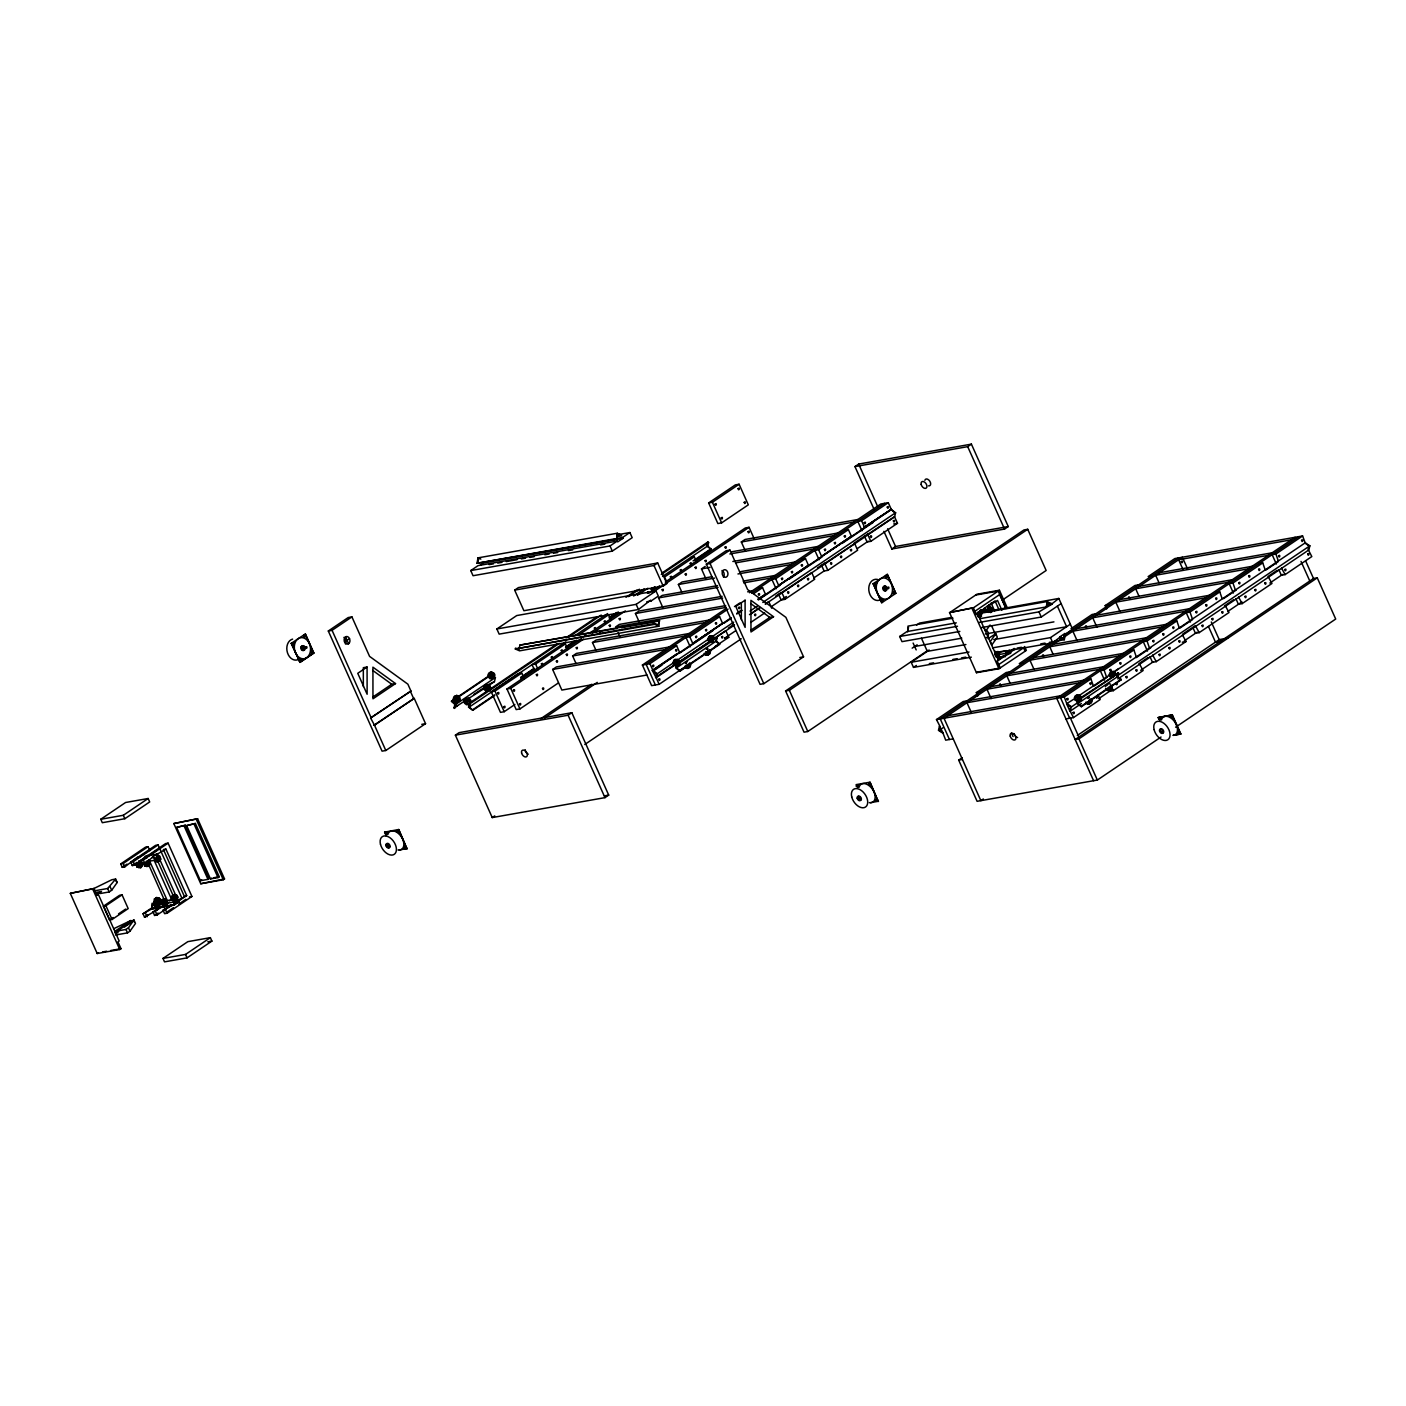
<?xml version="1.0" encoding="UTF-8"?>
<svg xmlns="http://www.w3.org/2000/svg" width="1406" height="1406" viewBox="0 0 1406 1406"><rect width="100%" height="100%" fill="white"/><g stroke="black" fill="none" stroke-linecap="round" stroke-linejoin="round"><path stroke-width="1.5" d="M155.978 905.218L153.465 904.339L153.5 902.424L154.765 900.824L157.279 901.703L155.978 905.218L154.713 904.884L154.748 902.968M153.465 904.339L154.713 904.673L156.031 901.158M160.987 903.003L162.288 899.506L164.801 900.367L163.483 903.882L160.987 903.003L163.483 903.882M162.235 903.566L161.005 901.088M162.235 903.337L163.535 899.822L164.801 900.367M995.167 651.189L996.379 653.649L995.114 655.249M996.379 653.649L996.415 651.734M467.02 702.455L468.233 704.67L469.481 704.178L470.799 701.155L469.534 700.223L467.02 702.455L469.481 704.178M468.233 704.67L470.799 701.155M469.499 701.506L469.534 700.223M486.845 690.311L488.163 687.288L490.659 687.745L489.341 690.768L486.845 690.311L488.075 689.836M488.093 691.242L490.659 687.745M489.358 688.079L489.393 686.813M155.222 859.822L157.736 858.644L157.823 856.729L156.312 856.043M987.926 607.41L987.838 609.325L989.367 610.011L988.067 611.557M989.367 610.011L989.437 608.095M679.959 663.808L677.464 665.987L675.987 663.562L678.483 661.382L680.012 662.507L677.516 664.669L675.987 663.562M678.43 662.701L678.483 661.382M710.698 641.382L712.016 638.342L714.758 639.027M712.016 638.342L713.545 639.449L712.209 642.489L713.44 642.067M713.176 639.22L713.246 637.902M1081.319 699.38L1078.824 701.541L1077.295 700.434L1078.613 697.376L1081.372 698.061M1078.824 701.541L1080.142 698.501L1078.613 697.376M1079.79 698.255L1079.843 696.954M1114.536 674.775L1114.607 673.474L1112.111 675.636L1113.64 676.761M292.096 644.493L293.081 643.263M293.573 643.649C288.125 643.684 296.402 645.723 292.184 643.034M300.533 659.537L300.743 661.224M300.989 660.416C299.496 661.875 300.058 658.764 299.953 661.435L300.673 661.418M305.506 635.811C303.186 637.691 305.436 633.948 305.12 636.953M303.872 635.916L304.258 635.037M304.188 635.6L304.803 636.953M305.489 636.338L305.067 635.108M312.73 651.927L311.464 653.474M874.831 583.279C871.544 583.666 875.78 587.321 875.534 584.175M881.175 600.801L881.966 599.764M881.861 600.678C885.552 600.467 878.803 602.436 881.703 599.782M882.81 601.381L882.792 600.309M885.481 576.073L885.71 577.128M887.432 576.706L887.028 575.476L885.552 575.827M892.81 592.471L893.056 593.525M893.425 593.842L894.831 592.752M158.316 904.779L159.282 905.534L159.546 903.566M385.965 833.178L385.437 833.951M385.719 834.162L386.843 833.037M387.476 845.041L387.652 846.922L387.423 845.27M398.478 832.159L397.318 830.436L397.951 832.088M398.847 831.79L398.056 830.366M404.594 847.484L405.49 848.363L405.156 846.64M405.438 848.82L405.403 847.273M856.641 785.233C857.414 787.993 857.695 783.458 857.168 786.762M857.59 787.149L857.256 785.198M859.435 799.276L858.697 797.958M869.664 784.021C867.66 781.718 870.384 786.622 870.086 783.599M870.121 784.478L869.383 785.093M875.745 800.295L876.957 799.487M875.762 800.155L877.098 801.244L875.868 799.575M1159.511 719.468L1158.526 718.361L1159.405 717.605M1159.194 717.904L1160.425 719.45M1160.477 719.011L1159.845 717.851M1160.126 719.538L1159.722 718.361M1160.495 719.292L1159.722 719.591M1161.778 731.981C1159.546 731.647 1161.778 730.347 1161.514 732.139M1170.741 716.585L1172.2 717.341M1172.481 716.955L1171.233 715.619L1170.917 717.078M1172.217 715.988L1171.883 717.728L1170.495 716.709M1172.094 717.429L1171.479 716.076M1178.193 732.28L1179.529 733.739L1178.65 733.844M1179.423 733.827L1179.019 732.139L1178.158 733.317M1179.792 733.581L1179.23 733.95M456.212 697.341L456.915 698.975L457.653 697.622M490.553 674.124L491.362 675.442M712.754 639.115L711.26 639.941M1079.351 698.149L1077.787 699.59L1079.14 698.659M155.258 899.436L156.734 897.503L159.809 898.592L159.528 900.192L158.86 897.872M156.453 899.102L156.734 897.503M173.079 894.726L172.797 896.325L177.068 897.098L176.4 894.778L173.079 894.726L174.01 895.464M172.71 898.1L172.428 900.684L176.049 900.613L176.4 898.68C170.741 896.22 173.887 901.088 176.4 898.68M173.975 895.991L174.256 894.392M174.186 900.016L174.537 898.065M176.119 896.378L176.4 894.778M176.102 901.246L176.435 899.313M137.032 867.133L137.226 864.883L139.036 864.831L140.916 865.463L140.723 867.713L137.032 867.133L138.737 866.43L140.723 867.713M138.86 860.841L138.509 862.774L141.602 863.899L141.971 861.966L140.987 861.228L140.635 863.161M138.737 866.43L139.036 864.831M138.913 867.766L139.212 866.166L141.022 866.114M140.635 867.045L140.916 865.463M146.435 866.43L146.734 864.831L148.526 864.795L148.245 866.377L146.435 866.43L144.537 865.815L144.748 863.548L148.438 864.128L164.133 899.524L160.969 901.668M144.537 865.815L144.748 863.548M144.449 865.147L146.242 865.094L146.54 863.512M148.14 861.825L148.509 859.91L149.124 862.563L146.031 861.439M148.245 866.377L148.438 864.128M165.926 849.101L157.296 854.127L156.47 858.644L152.92 857.098L144.818 863.354L142.305 863.794L140.776 860.367L165.609 843.582L168.105 843.143L191.937 896.466L167.103 913.232L164.59 913.672L163.061 910.244L170.97 904.902L173.852 905.323L179.142 901.738L176.26 901.334L186.664 895.534L165.926 849.101L163.412 849.54L184.168 895.991M157.015 859.857L157.63 853.583L152.34 857.15L157.015 859.857L148.808 861.298M152.604 904.48L151.778 908.997L152.059 903.267M151.057 908.68L173.606 904.691L174.608 899.278L175.768 898.873L173.676 898.329L178.878 901.141L174.608 902.757M164.063 906.817L174.326 905.007L174.344 900.315M621.382 536.002L617.832 534.456L617.006 538.973L477.003 563.279L478.005 557.866L617.287 533.243L621.557 535.106L617.093 536.758M477.987 562.084L478.55 559.078M515.299 648.974L654.757 623.456L658.307 625.002L659.15 620.485L658.852 626.215L519.57 650.837L515.299 648.974L654.598 624.352L658.852 626.215M659.15 620.485L519.869 645.108L519.025 649.625L515.475 648.078M617.287 533.243L617.006 538.973M654.598 624.352L654.757 623.456M908.522 627.357L907.696 631.874L907.977 626.127L952.987 618.183M980.052 615.494L979.859 617.744L977.873 616.461L978.172 614.879L980.052 615.494L978.348 616.197M1024.605 646.532L1026.345 650.398L998.981 668.729L976.432 672.718L949.525 612.559L973.303 607.726L976.432 614.721L984.534 608.464L988.084 610.011L988.928 605.494L997.539 600.467L1001.863 610.134M988.629 611.223L989.244 604.949L983.954 608.517L988.629 611.223L980.439 612.665M997.03 657.516L1005.237 656.057L1006.239 650.644L1010.492 652.507L1006.221 654.124M979.824 618.693L1046.275 606.935L1047.277 601.504L1051.916 604.229L1038.964 611.874L978.963 622.471M1049.333 642.366L1064.324 639.712L1065.344 634.282L1072.637 629.361L1058.823 598.446L1051.372 604.281L1047.822 602.717L1046.275 606.935M1059.509 639.255L1063.78 638.5L1064.975 633.421L1059.685 636.988L1064.324 639.712M155.258 903.25L155.873 904.41L156.769 902.529M995.94 653.087L994.798 654.475M489.376 675.548L451.449 701.172L454.859 704.494L453.997 707.921L485.404 687.71M454.718 708.448L455.737 704.336L495.457 677.499L494.437 681.611L489.024 685.267M556.846 644.018L469.516 703.018L468.497 707.13L472.785 710.294L494.613 695.548M472.785 710.294L469.376 706.972L470.237 703.545L559.395 643.315M731.225 617.726L652.999 670.574L656.391 673.913L655.548 677.341L710.838 640.995M656.25 677.868L657.287 673.755L673.65 662.683L674.757 663.773M662.56 576.46L707.728 545.95L708.589 542.523L707.868 541.995L706.849 546.108L711.12 549.289L694.757 560.344M677.481 664.388L676.761 663.86L675.741 667.973L680.029 671.154L676.62 667.815L677.481 664.388L717.201 637.551L716.48 637.023M711.12 549.289L707.728 545.95M685.443 663.544L687.446 661.347M688.887 667.182L687.991 668.412L685.864 668.272L686.163 667.059M688.184 664.37L687.815 665.829L689.801 663.614M687.991 668.412L688.29 667.2M707.851 655.003L709.063 652.542L707.851 655.003L705.724 654.845L706.023 653.649M706.937 649.379L707.306 647.92L705.671 648.658M705.689 651.646L707.675 652.402L709.661 650.205L708.044 650.943M676.62 667.815L716.339 640.978L717.201 637.551M716.339 640.978L719.749 644.317L680.029 671.154M765.426 604.105L894.603 516.846L895.622 512.733L891.351 509.57L894.743 512.891M953.215 738.835L945.693 740.171L942.899 732.842L939.331 730.206L940.192 726.779L936.484 719.573L963.18 701.541L966.941 700.873M936.484 719.573L1064.254 696.989L1067.066 704.336L1070.634 706.99L1069.773 710.417L1073.463 717.587L1100.16 699.555L1097.928 694.564M1074.518 698.747L1066.592 703.738L1069.861 711.049L1071.513 706.831L1076.978 703.141M1078.121 699.432L1077.101 703.545L1081.39 706.708L1121.109 679.871L1117.7 676.55L1118.561 673.123L1078.121 699.432L1077.98 703.387L1081.39 706.708M1087.225 703.826L1087.523 702.631L1089.65 702.772L1089.351 703.984L1087.225 703.826L1085.994 702.455M1088.437 698.36L1088.806 696.901L1087.172 697.64M1090.546 701.524L1089.351 703.984M1090.792 700.645L1091.161 699.186L1089.175 701.383L1090.792 700.645L1090.423 699.134M1106.68 685.689L1108.666 683.492L1110.652 684.247M1110.424 688.114L1109.211 690.557L1107.084 690.416L1107.401 689.204M1109.211 690.557L1109.527 689.344M1110.67 687.235L1111.021 685.759L1109.035 687.973L1110.67 687.235L1110.283 685.724M1117.858 672.595L1116.821 676.708L1121.109 679.871M1151.901 575.915L1148.14 576.583L1174.836 558.551L1302.589 535.967L1305.401 543.331L1308.986 545.967L1308.125 549.395L1311.816 556.565L1285.119 574.597L1281.358 575.265L1278.845 569.641M1117.805 678.975L1308.845 549.922L1309.865 545.809L1304.944 542.716M458.18 701.19L455.228 702.332L453.98 700.961L455.21 698.255M454.841 697.376L456.739 695.39L458.76 696.146L458.866 698.887L455.245 698.905L454.841 697.376L456.739 695.39M455.245 698.905L455.14 696.181M455.228 702.332L455.614 700.891L457.723 700.996L457.337 702.455M457.266 699.661L459.182 697.692M458.76 696.146L458.866 698.887M489.903 672.701L490.009 675.425L492.03 676.181L493.945 674.212L491.502 671.91L489.903 672.701L490.009 675.425M491.186 673.105L491.502 671.91M489.991 678.852L490.378 677.411L492.469 677.516L492.1 678.975L488.743 677.481M492.03 676.181L493.945 674.212M493.524 672.666L493.629 675.407M988.928 609.483L987.733 610.766M488.849 688.184L487.355 689.485L488.585 688.694M293.151 644.686L292.606 643.069L293.379 644.598M293.52 644.616L293.292 642.946M299.425 659.818L300.638 659.361M584.457 634.774L585.863 634.914M874.251 585.107L875.042 583.262L875.481 585.283M887.204 575.704L885.833 576.284L887.379 577.268M887.414 575.985C884.023 575.054 889.137 579.114 887.133 575.282M886.465 575.898L886.958 577.005L887.432 576.144M894.058 591.662L893.9 593.596M894.708 593.35L894.673 592.295M1129.774 598.183L1128.93 596.706L1128.631 598.271M677.903 662.824L677.007 663.984M485.773 685.759L484.262 687.13L485.791 685.407M385.947 832.159L386.808 834.074L386.263 832.545M386.422 834.338L385.894 832.809M398.865 831.579L397.81 830.243L397.283 832.036M397.793 830.946L398.074 832.088M398.197 830.366L398.162 831.754L398.812 830.911M405.526 846.764L405.49 848.17M405.033 848.451C409.287 847.923 402.801 844.795 404.612 848.451M856.764 785.11L856.518 786.341M869.47 783.037L869.224 783.74M877.01 801.315L876.166 799.504L876.096 801.315M1158.79 718.554L1160.266 718.325M1178.474 732.596L1179.019 733.879M1180.091 732.913L1179.072 731.823L1178.175 732.614M156.716 905.956L159.669 906.062L159.933 902.67M164.221 904.62L167.191 904.726L168.035 902.757L165.926 900.666M998.137 653.456L997.293 655.442L998.805 656.092L999.666 654.124L997.557 652.033L999.666 654.124M157.173 860.947L159.88 860.999L160.776 859.031L158.983 857.01M991.16 609.835L990.246 611.803L991.494 612.366L992.408 610.397L990.615 608.376L992.408 610.397L1058.823 598.446M1112.621 675.513L1114.009 674.212L1113.552 675.688M464.296 701.453L466.019 697.921L468.11 699.643L466.019 697.921M465.738 700.293L466.599 698.518M467.548 699.046L465.245 701.981L463.716 700.856M483.594 687.429L485.878 684.494L487.407 685.618L485.685 689.168L483.594 687.429L485.105 688.553M673.492 662.859L673.808 660.398L675.249 659.256L676.514 660.17M707.693 638.711L709.52 640.292L707.693 638.711L710.012 635.776L711.823 637.357L708.571 636.918M708.958 639.642L710.012 635.776M1074.289 697.763L1076.609 694.828L1077.875 695.742L1074.852 698.43M1109.615 674.933L1111.373 671.33L1113.183 672.912L1111.373 671.33M464.595 699.713L464.683 700.645M1088.033 698.114L1089.088 697.587M599.378 631.927L600.643 632.05M1000.791 685.39L1000.07 683.791L999.947 685.46M292.202 643.21L292.009 644.229M312.624 653.21L312.308 651.277L311.394 653.052M874.462 583.525L874.497 585.019M874.971 585.248L874.901 583.631L875.34 584.966M881.913 601.786C880.015 600.397 883.337 602.717 882.423 600.38M453.98 700.961L454.823 699.696M492.1 678.975L492.944 677.71L491.696 676.339M1109.809 686.849L1108.631 687.288M95.626 890.631L107.647 888.504L115.644 879.049L117.19 882.476L111.672 890.262L109.193 891.949L100.424 893.495L99.65 891.773L97.155 892.23L97.91 893.935L101.513 891.509M124.431 927.099L131.602 922.266L130.828 920.543L114.694 931.44L115.468 933.162L117.963 932.723L117.208 931L125.96 929.454L128.456 927.767L133.957 919.981L135.503 923.426L129.985 931.211L127.507 932.881L115.485 935.008M990.105 624.985L985.694 631.206L984.165 627.779M995.817 633.719L990.299 641.505L991.845 644.932L997.346 637.146L995.817 633.719L988.014 638.675M489.868 677.024L489.991 678.026M163.799 902.81L163.852 900.824M156.734 859.171L156.734 857.15M386.966 834.004L386.773 832.528M387.968 846.869L388.197 845.568L386.896 845.27M404.612 847.256L405.244 848.82L405.139 847.343M856.289 786.376L858.381 786.569M870.05 784.653L869.347 784.724M876.571 799.487L877.397 801.051L877.221 799.698M877.256 801.192L877.239 799.926M1160.723 719.274L1159.563 719.907L1158.509 718.571M1172.253 717.482L1172.534 716.005L1171.075 715.689M1179.23 734.143L1180.126 733.159L1178.984 732.104M293.696 644.774L292.659 645.126M300.831 660.908C298.459 663.333 298.494 657.533 300.902 660.064M311.534 653.14L312.765 653.298M874.093 583.806L874.057 584.843M875.446 584.861L874.005 584.914L874.866 585.335M882.16 601.803L881.878 600.872M894.691 593.244L894.409 592.031M706.638 648.939L707.886 648.658A3.322 2.267 14 0 0 707.077 648.57M484.156 688.044L485.597 686.866M708.255 639.379L709.696 638.236M166.593 904.339L166.593 902.283M291.253 643.333L305.348 633.965L313.889 653.017L300.076 662.349L291.253 643.333L300.076 662.349M328.301 630.995L348.161 617.568L351.922 616.9L369.585 656.391L407.881 684.177L410.939 691.049L370.604 717.991L374.488 725.197L414.225 698.36L425.543 723.668L385.806 750.505L382.063 751.155L328.301 630.995L332.062 630.327L351.922 616.9M299.777 662.402L313.889 653.017M344.558 641.997L349.514 638.64A3.849 2.882 80 0 0 344.47 638.183A3.849 2.882 80 0 0 347.124 644.141A3.849 2.882 80 0 0 349.514 638.64M100.775 819.259L125.591 802.492L148.14 798.503L149.686 801.947L124.853 818.714L102.304 822.703L100.775 819.259L123.306 815.287L148.14 798.503M617.041 534.807L629.888 532.54L632.19 537.69L612.331 551.099L473.049 575.722L470.746 570.572L478.04 565.651L617.322 541.029L617.709 541.89L622.999 538.322L622.612 537.461L477.003 563.279M480.184 565.317L483.699 562.945L622.999 538.322M367.071 667.024L357.757 673.316L367.124 694.248L367.071 667.024L363.328 667.692L363.346 686.532M514.666 590.116L518.392 587.603L657.692 562.98L666.901 583.578L663.175 586.091L523.893 610.714L514.666 590.116L653.966 565.493L657.692 562.98M70.3 893.355L94.079 888.522L97.155 895.394L98.402 894.55L119.176 940.983L117.928 941.827L121.004 948.698L119.756 949.525L97.207 953.514L70.3 893.355L94.079 888.522M173.817 823.565L197.613 818.749L224.521 878.908L223.29 879.752L200.742 883.741L173.817 823.565L197.613 818.749M137.964 857.976L137.595 857.115L124.782 866.887L122.269 867.344L120.74 863.899L145.556 847.133L148.069 846.693L149.827 850.63M120.74 863.899L123.236 863.46L148.069 846.693M176.629 827.396L185.381 825.234L209.213 878.539L207.983 879.365L200.46 880.701L176.629 827.396L185.381 825.234M372.678 697.148L391.764 684.247L395.525 683.58L372.924 667.182L372.959 698.817L395.525 683.58M122.269 867.344L127.015 864.128M147.999 856.201L147.612 855.358L134.8 865.129L132.287 865.569L130.758 862.124L155.591 845.358L158.087 844.918L181.919 898.241L178.369 900.631M139.546 856.904L145.873 852.634M130.758 862.124L133.254 861.685L158.087 844.918M186.647 825.621L195.399 823.459L219.248 876.764L218 877.608L210.478 878.926L186.647 825.621L195.399 823.459M132.287 865.569L137.032 862.353M149.581 855.147L155.908 850.858M140.776 860.367L143.289 859.91L168.105 843.143M470.746 570.572L610.028 545.95L617.322 541.029M622.612 537.461L629.888 532.54M651.031 601.012L650.644 600.151L638.465 609.501L499.165 634.124L496.863 628.974L516.723 615.564L656.022 590.924L658.324 596.074L651.031 601.012L646.742 601.768M370.604 717.991L410.939 691.049M103.411 906.22L119.545 895.306L122.058 894.866L128.192 908.592L112.058 919.506L109.545 919.946L103.411 906.22L105.907 905.763L122.058 894.866M373.873 725.303L414.225 698.36M708.642 502.926L735.338 484.894L739.099 484.244L748.308 504.842L721.612 522.874L717.868 523.542L708.642 502.926L712.403 502.276L739.099 484.244M109.545 919.946L113.13 917.52M118.526 913.882L125.696 909.049M458.514 696.972L489.2 676.233M117.208 931L133.957 919.981M157.7 909.594L144.554 917.222L143.025 913.777L150.934 908.452L153.816 908.856M115.468 933.162L119.053 930.737M143.025 913.777L153.43 907.995M453.997 707.921L457.618 705.478M473.857 694.511L482.891 688.413M488.304 684.74L494.437 681.611M144.554 917.222L148.105 914.831M169.493 906.624L157.085 915.007L154.572 915.447L153.043 912.019L160.952 906.677L163.834 907.081L160.952 906.677M169.405 900.965L174.151 897.749M200.46 880.701L201.708 879.857M153.043 912.019L163.448 906.237M97.207 953.514L98.455 952.67M200.742 883.741L224.521 878.908M154.572 915.447L158.122 913.056M565.95 637.867L596.882 616.97M625.986 597.304L636.918 589.94M662.384 572.734L707.868 541.995M210.478 878.926L211.726 878.082M568.481 637.164L601.241 615.055M628.535 596.601L639.449 589.237M661.277 574.492L708.589 542.523M163.061 910.244L179.142 901.738M178.755 900.877L186.664 895.534M514.895 704.494L504.209 711.7L500.466 712.367L491.239 691.77L517.935 673.738L521.696 673.07L524.21 678.694M469.376 706.972L565.81 641.821M574.896 635.67L607.656 613.561M633.631 596.003L644.141 588.903M166.365 912.476L173.465 907.678M178.79 904.093L185.873 899.295M491.239 691.77L495 691.102L521.696 673.07M535.44 671.242L531.837 664.704L535.598 664.054L565.388 643.913L567.901 649.537M578.657 635.02L608.447 614.879L610.96 620.503M637.393 595.336L647.902 588.235M696.866 562.47L694.353 556.846L664.563 576.987L666.233 580.731M472.943 709.608L494.789 694.863M522.083 676.427L532.997 669.045M565.739 646.936L574.843 640.785M609.413 617.427L616.689 612.506M651.259 589.167L654.897 586.706M693.105 560.889L711.295 548.604M521.907 677.112L534.631 668.5M565.564 647.621L576.495 640.24M609.237 618.113L618.341 611.962M651.083 589.852L654.721 587.392M558.147 683.105L519.939 708.923L516.178 709.591L506.968 688.993L581.557 638.588M588.833 633.667L619.765 612.77M648.887 593.121L659.801 585.74M665.266 582.049L745.321 527.971L749.064 527.303L754.091 538.533M506.968 688.993L510.73 688.325L583.508 639.15M592.594 633.016L625.354 610.889M652.648 592.453L749.064 527.303M496.863 628.974L636.162 604.352L656.022 590.924M706.322 564.158L726.181 550.73L729.942 550.08L747.605 589.553L785.884 617.339L803.547 656.83L763.827 683.668L760.066 684.335L706.322 564.158L710.065 563.49L729.942 550.08M455.386 735.162L459.112 732.649L571.838 712.719L608.71 795.111L604.984 797.641L492.241 817.571L455.386 735.162L568.112 715.232L571.838 712.719M646.936 675.021L561.855 690.065L552.646 669.449L556.372 666.936L669.098 647.006M575.985 663.439L572.629 655.952L576.355 653.439L689.081 633.508M595.845 650.029L592.488 642.542L596.214 640.011L708.94 620.081M639.625 622.876L635.442 613.526L639.168 610.995L722.122 596.337M662.718 607.287L658.535 597.919L662.261 595.406L717.552 585.634M681.752 591.996L678.395 584.509L682.121 581.979L711.893 576.724M705.671 578.27L701.489 568.903L705.214 566.39M745.532 551.345L741.331 541.978L745.057 539.465L857.783 519.535M874.268 509.763L854.953 466.599L858.679 464.068L971.405 444.138L1008.278 526.547L1004.552 529.06L891.826 548.99L883.917 531.345M162.991 958.417L187.824 941.651L210.355 937.661L211.902 941.106L187.068 957.873L164.52 961.862L162.991 958.417L185.539 954.428L210.355 937.661M540.765 718.694L591.698 684.283M544.509 718.044L597.286 682.385M386.228 835.972L384.822 831.965M398.724 829.505L406.949 848.767L398.724 829.505L384.523 832.159M684.054 667.481L659.133 684.318L651.628 685.636L642.401 665.038L726.111 608.499M749.416 592.752L880.754 504.016L888.276 502.698L891.246 509.341L863.934 527.478L891.246 509.341M854.953 466.599L967.697 446.651L971.405 444.138M728.044 609.062L646.162 664.37L655.389 684.986M751.7 593.086L884.515 503.366M642.401 665.038L649.923 663.702L676.62 645.688L679.59 652.331L652.279 670.469L656.163 677.674L725.812 630.626L728.783 637.27L714.758 646.742M690.205 646.813L686.023 637.463L689.766 636.795L719.573 616.672L722.543 623.315L692.754 643.438L722.543 623.315M734.477 606.584L739.732 603.033M753.757 593.56L762.527 587.655L765.497 594.299L758.484 599.026M776.112 588.78L771.912 579.43L775.673 578.762L805.48 558.639L808.45 565.282L778.643 585.406L808.45 565.282M819.065 559.764L814.865 550.414L818.626 549.746L848.416 529.623L851.403 536.266L821.596 556.389L851.403 536.266M862.019 530.747L857.818 521.398L861.579 520.73L888.276 502.698M652.279 670.469L677.182 653.632M736.832 613.35L740.329 610.977M757.852 599.149L765.497 594.299M737.447 613.244L740.962 610.872M736.691 614.035L742.157 610.345M758.519 599.29L891.351 509.57M654.651 670.029L661.927 665.126M680.117 652.823L712.86 630.696M723.791 623.333L731.067 618.412M758.361 599.975L780.189 585.23M789.276 579.079L822.035 556.952M842.053 543.437L872.985 522.54M677.288 660.222L733.704 622.12M750.066 611.065L757.359 606.144M762.808 602.453L895.622 512.733M728.326 628.166L733.774 624.475M775.62 596.214L781.086 592.524M817.466 567.936L824.742 563.015M853.864 543.349L868.416 533.524M749.486 614.633L759.996 607.515M765.251 603.965L768.766 601.61L771.736 608.253M781.297 592.822L811.719 572.594L814.689 579.237L784.9 599.36L781.138 600.028L778.625 594.404M824.25 563.806L854.672 543.56L857.642 550.221L827.853 570.344L824.092 571.012L821.579 565.388M867.203 534.79L894.515 516.652L897.485 523.296L870.806 541.328L867.045 541.995L864.532 536.371M714.476 638.535L734.494 625.002M750.874 613.947L759.961 607.796M724.529 638.271L735.443 630.89M771.824 606.32L786.376 596.478M813.67 578.042L824.584 570.66M857.344 548.551L868.258 541.169M750.699 622.454L764.723 612.981M680.188 670.469L719.925 643.632M750.699 630.31L769.785 617.41L773.546 616.742L750.927 600.344L750.98 631.997L773.546 616.742M584.773 744.495L741.261 638.781M492.241 817.571L494.736 815.884M891.826 548.99L895.552 546.477L1008.278 526.547M873.196 583.701L887.309 574.333L895.833 593.385L881.738 602.752L873.196 583.701L881.738 602.752M927.89 650.38L807.8 731.507L804.039 732.175L785.603 690.961L1023.955 529.957L1027.716 529.289L1046.152 570.485L1002.478 599.993M785.603 690.961L789.364 690.311L1027.716 529.289M959.841 631.417L901.984 641.646L899.664 636.496L906.958 631.575L956.273 622.84M916.624 625.037L919.542 623.069L951.669 617.392M949.525 612.559L973.374 607.849L999.438 590.239L1007.241 607.708M950.825 611.838L976.889 594.228L999.438 590.239M912.178 648.166L917.134 644.809M974.903 611.276L999.736 594.51L1005.905 608.323M977.1 613.016L981.845 609.817M988.717 605.178L995.044 600.907L998.488 608.64M971.353 657.164L913.496 667.393L911.193 662.244L929.243 650.047M913.496 667.393L916.413 665.425M981.265 627.621L1041.266 617.023L1061.126 603.596M976.432 672.718L977.68 671.875M997.838 659.467L1010.773 653.105L1007.874 652.7L1008.26 653.544M1007.874 652.7L1014.201 648.412M997.575 660.381L1001.125 657.99M997.188 661.172L1005.097 655.829M1010.387 652.243L1015.132 649.045M998.717 664.599L1023.55 647.832M992.618 647.85L1050.475 637.621L1070.335 624.211M977.82 695.97L976.326 692.648L1006.134 672.525L1009.877 671.857M1049.087 643.509L1019.28 663.632L1023.041 662.964M1071.003 628.693L1092.04 614.492L1095.784 613.824M1106.68 608.921L1105.186 605.599L1134.976 585.476L1138.737 584.808M994.921 652.999L1052.83 642.841L1060.229 636.953L1063.78 638.5M1056.679 640.24L940.245 718.905L949.454 739.503M1063.692 635.512L1178.597 557.883M1182.341 557.233L944.006 718.238L980.861 800.647L983.339 798.977M856.096 784.636L869.998 782.193L878.223 801.438L869.998 782.193M939.331 730.206L942.969 727.746M1161.04 737.025L1097.348 780.049L977.1 801.315L958.681 760.101L962.319 757.658M1295.084 537.303L1056.732 698.307L1093.587 780.717M1298.845 536.635L1060.493 697.64L1069.702 718.255M1064.254 696.989L1090.933 678.957L1093.288 685.706M1104.536 680.1L1100.336 670.732L1104.097 670.064L1133.886 649.941L1136.241 656.69M1147.472 651.083L1143.289 641.716L1147.05 641.048L1176.84 620.925L1179.195 627.674M1190.425 622.05L1186.242 612.7L1190.003 612.032L1219.793 591.908L1222.148 598.657M1233.378 593.033L1229.196 583.683L1232.957 583.015L1262.746 562.892L1265.101 569.641M1276.332 564.017L1272.149 554.667L1275.91 553.999L1302.589 535.967M1115.204 670.908L1118.719 668.535M1079.667 695.214L1305.559 542.611M1094.36 685.9L1107.084 677.305M1136.206 657.639L1150.758 647.797M1179.862 628.13L1192.604 619.536M1223.536 598.64L1236.278 590.028M1265.382 570.361L1278.124 561.767M1078.841 699.96L1118.561 673.123M1116.997 676.093L1309.865 545.809M1077.98 703.387L1117.7 676.55M1138.913 663.702L1148.017 657.551M1182.587 634.211L1195.311 625.6M1224.433 605.933L1233.519 599.782M1268.089 576.442L1277.193 570.291M1070.493 710.944L1081.407 703.562M1081.548 706.023L1121.285 679.186M1098.824 698.589L1111.548 689.977M1140.67 670.31L1153.395 661.716M1184.327 640.82L1197.068 632.208M1228 611.311L1241.92 601.909M1269.846 583.051L1282.588 574.439M1109.562 691.33L1113.306 690.662L1143.113 670.539L1139.51 664.001M1149.985 656.69L1152.498 662.314L1156.259 661.646L1186.049 641.523L1182.464 634.985M1192.938 627.674L1195.452 633.298L1199.213 632.63L1229.002 612.506L1225.417 605.968M1235.892 598.657L1238.405 604.281L1242.166 603.613L1271.955 583.49L1268.37 576.952M1077.295 735.496L1219.213 639.625L1227.719 638.131M1317.264 577.831L1313.503 578.499L1075.168 739.521L1078.929 738.853L1317.264 577.831L1335.7 619.044L1175.592 727.201M1172.34 714.881L1158.14 717.552L1172.34 714.881L1180.864 733.95L1173.606 735.373A10.668 6.696 56 0 0 1174.133 721.067A10.668 6.696 56 0 0 1161.426 719.977M91.917 889.488L111.9 879.717L115.644 879.049M113.868 928.645L130.828 920.543M311.605 651.435L311.939 653.228M299.9 659.379L300.427 659.309M881.298 599.887L882.792 599.835M893.847 593.877L895.112 592.77L893.952 591.698M385.103 832.668L385.929 834.531M397.441 830.313L399.128 831.122M856.395 785.356L858.258 786.692M875.692 799.645L877.66 799.961M1159.106 717.798L1160.811 718.87M1179.599 733.879L1177.929 733.37M166.013 901.896L167.455 901.334M995.835 655.987L998.805 656.092M140.899 864.62L142.34 864.092M990.404 609.448L991.863 608.939M675.935 664.862L677.147 664.44M1077.295 700.434L1078.507 699.995M148.351 860.999L149.475 860.648M159.809 898.592L155.539 897.836M176.154 895.833L177.349 895.499M175.873 897.432L177.068 897.098M617.269 535.862L621.557 535.106M489.13 564.614L493.418 563.859M497.706 563.103L501.995 562.347M506.283 561.592L516.986 559.693M521.275 558.938L525.563 558.182M529.851 557.426L534.139 556.671M544.843 554.772L549.131 554.017M553.419 553.261L557.707 552.505M568.411 550.607L572.699 549.851M600.555 544.913L604.844 544.157M741.331 541.978L854.075 522.048M690.592 557.514L694.353 556.846M844.672 530.273L848.416 529.623M731.454 551.837L837.8 533.032M893.724 523.963L897.485 523.296M729.855 553.982L834.074 535.563M732.86 561.504L817.941 546.459M701.489 568.903L709.995 567.391M735.514 562.892L814.215 548.973M801.719 559.289L805.48 558.639M739.556 571.838L794.847 562.048M678.395 584.509L714.564 578.112M737.957 573.964L791.121 564.579M743.089 581.117L774.987 575.476M658.535 597.919L718.097 587.392M743.616 582.875L771.261 577.989M604.703 615.547L608.447 614.879M758.765 588.306L762.527 587.655M747.64 591.821L751.894 591.065M635.442 613.526L722.649 598.095M725.654 605.617L619.308 624.422L615.582 626.935L726.181 607.374M617.006 628.377L519.869 645.108M621.294 627.621L659.853 620.802M561.644 644.581L565.388 643.913M715.812 617.322L719.573 616.672M592.488 642.542L705.232 622.612M572.629 655.952L685.355 636.022M672.859 646.338L676.62 645.688M725.021 637.937L728.783 637.27M552.646 669.449L665.372 649.519M975.641 595.054L998.19 591.082L1006.011 608.552M1291.358 539.816L1178.632 559.746L1183.008 569.553M1159.388 572.734L1272.114 552.804M1268.388 555.317L1155.662 575.247L1159.001 582.752M987.135 606.25L989.631 605.793M980.263 610.081L984.358 609.36M981.933 611.1L988.084 610.011M981.669 612.085L985.957 611.329M1258.985 563.542L1262.746 562.892M980.843 613.262L1047.277 601.504M1278.247 560.748L1275.91 553.999M1139.405 586.249L1252.131 566.319M1047.242 604.123L1051.53 603.367M1248.405 568.832L1135.679 588.763L1139.018 596.249M1047.083 605.037L1051.916 604.229M1281.516 568.059L1285.119 574.597M899.664 636.496L957.521 626.268M1119.528 599.659L1232.271 579.729M421.782 724.336L425.543 723.668M799.803 657.498L803.547 656.83M1228.545 582.242L1115.802 602.172L1120.002 611.54M1105.186 605.599L1108.947 604.932M1216.032 592.559L1219.793 591.908M914.656 646.496L961.792 638.166M985.36 633.983L1053.938 621.874M1235.294 589.764L1232.957 583.015M1096.452 615.266L1209.178 595.336M1205.452 597.849L1092.726 617.779L1096.908 627.146M965.904 644.528L927.327 651.347L921.457 638.236M993.761 639.607L1066.609 626.725L1057.4 606.109M1238.563 597.075L1242.166 603.613M1076.574 628.675L1189.318 608.745M1185.592 611.259L1072.866 631.189L1077.049 640.556M911.193 662.244L969.05 652.015M929.331 663.579L933.619 662.824M952.899 659.414L957.187 658.658M961.476 657.903L965.764 657.147M1017.188 648.043L1021.477 647.287M1040.756 643.878L1045.045 643.122M998.032 652.085L1006.239 650.644M1173.079 621.575L1176.84 620.925M1192.341 618.781L1190.003 612.032M1053.498 644.282L1166.224 624.352M998.207 654.686L1005.729 653.351M1006.397 653.228L1010.492 652.507M1162.498 626.865L1049.772 646.795L1053.112 654.282M997.733 657.815L1001.845 657.094M1005.483 656.672L1002.583 656.268M1195.61 626.092L1199.213 632.63M1033.621 657.692L1146.365 637.762M1142.639 640.275L1029.913 660.205L1034.095 669.572M977.715 672.015L1000.264 668.026L997.153 661.031M1130.125 650.591L1133.886 649.941M1149.387 647.797L1147.05 641.048M1182.305 642.19L1186.049 641.523M1010.545 673.298L1123.271 653.368M1119.545 655.881L1006.819 675.811L1010.158 683.298M1221.867 641.013L1215.487 642.155L1208.457 626.443M1152.656 655.108L1156.259 661.646M990.685 686.708L1103.411 666.778M1099.685 669.291L986.959 689.221L991.142 698.589M976.326 692.648L980.087 691.98M970.685 700.206L1083.428 680.276M1087.172 679.608L1090.933 678.957M1106.452 676.813L1104.097 670.064M1079.703 682.789L966.959 702.719L971.159 712.086M145.011 856.307L157.296 854.127M947.732 715.724L1060.458 695.794M142.674 858.908L146.769 858.17M604.457 795.866L608.71 795.111M117.19 882.476L115.802 880.877M1065.941 718.905L1073.463 717.587M95.889 894.989L98.402 894.55M213.607 877.766L219.248 876.764M399.304 849.962L407.248 848.556M958.681 760.101L962.425 759.451M166.418 900.719L174.608 899.278M189.423 896.905L191.937 896.466M166.593 903.32L174.116 901.984M153.816 908.628L159.968 907.538M173.852 905.323L170.97 904.902M1172.92 735.338L1180.864 733.95M870.578 802.65L878.522 801.244M102.55 951.95L106.663 951.229M110.758 950.509L121.004 948.698M207.807 941.827L211.902 941.106M305.348 633.965L313.573 653.069M887.309 574.333L895.833 593.385M139.879 865.903L139.247 865.165M1089.088 700.733L1089.668 699.415M886.026 575.37L886.922 575.23M874.409 585.511L875.288 585.371M893.46 592.119L893.478 593.49M893.636 593.894L894.515 593.754M292.448 645.143L293.344 645.02M881.738 601.557L882.089 600.38M881.755 601.909L882.634 601.768M312.343 653.052L311.833 651.453M311.675 653.526L312.571 653.386M300.427 659.66L300.462 661.084L299.953 659.484M138.737 863.108L140.178 863.337M491.292 676.989L491.942 677.991L490.782 678.413M856.922 785.04L858.363 785.673L857.467 786.569M856.553 785.286L857.678 786.13M385.648 832.352L386.632 832.721M387.652 846.922L386.949 845.568M139.317 861.175L140.372 861.351M977.768 615.125L979.437 615.775L977.838 615.81M146.822 864.567L147.806 864.303L146.751 863.829M146.822 861.79L147.7 862.001M706.972 651.646L708.325 651.47L707.921 650.275M874.356 583.385L875.253 583.314M305.172 634.932L303.714 635.248L303.749 636.76M304.294 635.002L305.12 636.127M293.133 645.038L291.956 644.387M157.279 901.703L154.765 900.824M156.593 856.359L157.823 856.729M1171.954 715.795L1170.829 716.919M1171.303 717.429L1172.481 716.462M858.504 797.887L859.365 799.434L858.24 798.239M859.171 799.434L858.258 798.467M397.687 832.053L398.056 830.858M146.242 865.094L148.14 865.727M139.212 866.166L137.226 864.883M490.325 674.23L492.346 674.985M455.562 697.71L457.583 698.466M1010.334 653.403L1006.784 651.857L1005.237 656.057M478.005 557.866L480.852 559.113M175.152 900.49L178.703 902.037M162.288 899.506L163.535 900.051M166.523 902.09L168.035 902.757M163.518 901.738L164.766 902.283M165.662 904.076L167.191 904.726M160.53 904.076L159.001 903.425L158.157 905.394L159.669 906.062M155.996 903.074L157.261 903.619M686.813 664.95L688.606 664.282M159.528 858.468L160.776 859.031M156.224 857.959L157.736 858.644M158.632 860.437L159.88 860.999M154.924 859.505L156.435 860.191M881.913 599.835L882.863 600.415M300.322 659.414L301.253 660.433M750.663 603.525L769.785 617.41M372.643 670.363L391.764 684.247M1114.607 673.474L1116.118 674.581L1113.376 673.896M1109.932 672.472L1111.197 673.404L1110.318 675.196L1109.053 674.282M1075.168 695.952L1076.434 696.884M1077.348 699.116L1078.877 700.241M712.28 641.189L710.751 640.082A3.322 1.301 -53.9 0 1 708.167 640.398A3.322 1.301 -53.9 0 1 710.909 636.145A3.322 1.301 -53.9 0 1 712.438 637.428M677.253 661.822L678.782 662.929M673.808 660.398L675.073 661.312L674.195 663.122L672.929 662.191M1067.224 703.65L1071.513 706.831M715.461 641.136L718.325 643.245M652.999 670.574L657.287 673.755M488.163 687.288L489.411 688.219M484.437 685.671L485.966 686.796M486.88 689.045L488.146 689.977M468.286 700.698L469.551 701.629M464.578 699.081L466.107 700.206M451.449 701.172L455.737 704.336M1159.809 719.257L1159.212 718.361M870.419 783.81L869.031 782.79L868.943 784.478M869.892 783.283L869.681 784.9L868.258 784.267M881.544 601.487L882.283 600.151M1105.854 689.028L1107.084 690.416M704.494 653.474L705.724 654.845M684.634 666.883L685.864 668.272M997.522 655.565L998.981 654.001M647.481 593.279L647.762 591.715L648.711 592.717M457.108 700.838L456.335 701.91L454.929 700.891M1305.612 560.836L1313.503 578.499M1301.007 561.398L1309.794 581.012M1183.184 559.096L1187.613 568.991M1211.304 621.979L1219.213 639.625M1172.042 715.092L1180.565 734.143M1111.074 685.671L1113.306 690.662M967.697 446.651L1004.552 529.06M1038.964 611.874L1041.266 617.023M1050.475 637.621L1052.778 642.77M1070.107 717.376L1078.894 736.99M1078.929 738.853L1097.348 780.049M1023.375 647.358L1025.079 651.259M991.125 603.033L994.657 610.942M991.564 625.74L995.958 635.547M977.627 613.754L998.401 660.187M972.073 608.57L998.981 668.729M1011.512 733.176L1013.041 736.603M858.679 464.068L877.994 507.232M887.643 528.814L895.552 546.477M861.579 520.73L864.549 527.373M867.818 534.684L870.806 541.328M913.109 643.052L916.185 649.923M818.626 549.746L821.596 556.389M824.865 563.701L827.853 570.344M775.673 578.762L778.643 585.406M781.912 592.717L784.9 599.36M712.403 502.276L721.612 522.874M789.364 690.311L807.8 731.507M710.065 563.49L763.827 683.668M689.766 636.795L692.754 643.438M653.966 565.493L663.175 586.091M652.243 587.743L653.913 591.487M610.028 545.95L612.331 551.099M636.162 604.352L638.465 609.501M649.923 663.702L652.894 670.363M656.163 677.674L659.133 684.318M618.095 632.559L619.765 636.303M568.112 715.232L604.984 797.641M535.598 664.054L538.111 669.66M510.73 688.325L519.939 708.923M495 691.102L504.209 711.7M410.324 691.154L413.592 698.466M345.507 636.883L348.565 643.755M332.062 630.327L371.219 717.886M374.488 725.197L385.806 750.505M196.365 819.575L223.29 879.752M194.151 824.303L218 877.608M184.133 826.078L207.983 879.365M123.306 815.287L124.853 818.714M143.289 859.91L144.818 863.354M165.574 909.805L167.103 913.232M185.539 954.428L187.068 957.873M133.254 861.685L134.8 865.129M155.539 911.563L157.085 915.007M123.236 863.46L124.782 866.887M145.521 913.338L147.068 916.782M133.342 920.104L134.115 921.809M110.143 886.835L111.672 890.262M128.456 927.767L129.985 931.211M107.647 888.504L109.193 891.949M125.96 929.454L127.507 932.881M105.907 905.763L112.058 919.506M92.849 889.365L119.756 949.525M989.244 606.109L990.984 609.976M159.353 858.609L175.785 895.376M157.718 860.982L173.272 895.815M154.238 860.507L171.883 899.998M149.335 860.384L166.629 899.084M996.766 655.231L997.364 656.655M708.923 650.152L709.292 651.663M685.812 662.085L686.181 663.597M1008.067 650.679L1007.68 651.98M741.349 602.946L741.366 619.712M1017.593 737.517A3.849 2.408 56 0 1 1013.954 733.633M859.084 787.272A10.668 6.696 56 0 1 872.616 789.487A10.668 6.696 56 0 1 869.33 802.668M858.31 798.995A2.408 1.511 56 0 1 858.89 796.024A2.408 1.511 56 0 1 861.386 799.188A2.408 1.511 56 0 1 858.697 799.487M881.14 599.413A10.668 8.014 80 0 1 868.855 590.538A10.668 8.014 80 0 1 878.732 579.852M886.272 589.852A2.408 1.81 80 0 1 883.671 590.362A2.408 1.81 80 0 1 883.249 586.864A2.408 1.81 80 0 1 885.921 586.952M343.943 637.375A3.849 2.882 80 0 1 345.401 643.878M528.234 754.196A3.849 2.408 56 0 1 525.211 749.662M155.504 900.315A3.322 0.967 9.9 0 1 154.871 898.785A3.322 0.967 9.9 0 1 159.704 899.489A3.322 0.967 9.9 0 1 159.511 900.912M154.062 901.756A3.322 0.967 9.9 0 1 155.644 900.701A3.322 0.967 9.9 0 1 160.02 901.879M154.414 902.054A3.322 1.968 -66.4 0 1 158.105 901.193A3.322 1.968 -66.4 0 1 155.802 906.308A3.322 1.968 -66.4 0 1 154.062 902.863M156.435 902.037A3.322 1.968 -66.4 0 1 159.669 901.861A3.322 1.968 -66.4 0 1 157.947 906.659A3.322 1.968 -66.4 0 1 155.31 905.165M165.082 899.735A3.322 1.968 -66.4 0 1 167.314 901.211A3.322 1.968 -66.4 0 1 165.469 905.323A3.322 1.968 -66.4 0 1 162.903 904.55M172.411 896.94A3.322 0.967 9.9 0 1 172.604 895.657A3.322 0.967 9.9 0 1 177.033 896.307A3.322 0.967 9.9 0 1 177.613 897.713M173.465 899.453A3.322 0.967 9.9 0 1 172.059 897.678A3.322 0.967 9.9 0 1 177.42 898.68A3.322 0.967 9.9 0 1 175.152 899.77M158.439 855.92A3.322 1.951 -65.7 0 1 159.827 859.874A3.322 1.951 -65.7 0 1 155.978 861.14M156.874 855.217A3.322 1.951 -65.7 0 1 158.755 857.273A3.322 1.951 -65.7 0 1 156.558 861.157A3.322 1.951 -65.7 0 1 154.291 859.769M145.187 864.813A3.322 0.984 10.5 0 1 144.379 863.073A3.322 0.984 10.5 0 1 149.634 864.286A3.322 0.984 10.5 0 1 146.839 865.2M146.804 861.157A3.322 0.984 10.5 0 1 149.95 863.126M138.473 866.377A3.322 0.984 10.5 0 1 136.329 864.514A3.322 0.984 10.5 0 1 141.69 865.305A3.322 0.984 10.5 0 1 140.161 866.623M138.438 862.388A3.322 0.984 10.5 0 1 142.428 863.565A3.322 0.984 10.5 0 1 141.303 864.655M141.865 863.723A3.322 1.951 -65.7 0 1 141.338 864.356M299.179 659.045A10.668 8.014 80 0 1 287.509 652.894A10.668 8.014 80 0 1 292.589 639.115M458.866 698.395A3.322 2.285 14.7 0 1 458.444 701.735A3.322 2.285 14.7 0 1 453.699 700.504A3.322 2.285 14.7 0 1 454.946 697.358M457.442 697.552A3.322 2.285 14.7 0 1 458.215 697.903M468.233 703.896A3.322 1.265 -53.5 0 1 466.071 703.633A3.322 1.265 -53.5 0 1 469.042 699.485A3.322 1.265 -53.5 0 1 470.184 701.19M466.089 703.193A3.322 1.265 -53.5 0 1 464.542 702.262A3.322 1.265 -53.5 0 1 467.284 698.448A3.322 1.265 -53.5 0 1 468.831 699.362M488.673 689.889A3.322 1.265 -53.5 0 1 485.896 690.399A3.322 1.265 -53.5 0 1 489.077 685.97A3.322 1.265 -53.5 0 1 489.675 688.483M485.949 689.766A3.322 1.265 -53.5 0 1 484.402 688.852A3.322 1.265 -53.5 0 1 487.144 685.021A3.322 1.265 -53.5 0 1 488.69 685.952M494.121 675.46A3.322 2.285 14.7 0 1 491.081 678.43A3.322 2.285 14.7 0 1 488.462 674.529M489.007 674.142A3.322 2.285 14.7 0 1 489.71 673.878M710.592 642.419A3.322 1.301 -53.9 0 1 710.223 640.011A3.322 1.301 -53.9 0 1 713.352 636.865A3.322 1.301 -53.9 0 1 713.703 639.273M710.399 650.556A3.322 2.267 14 0 1 706.691 653.069M709.081 650.96A3.322 2.267 14 0 1 709.099 654.405A3.322 2.267 14 0 1 704.213 653.333M689.59 662.859A3.322 2.267 14 0 1 689.924 666.145A3.322 2.267 14 0 1 685.302 665.759M689.784 664.897A3.322 2.267 14 0 1 689.239 667.832A3.322 2.267 14 0 1 684.915 667.27M675.302 664.194A3.322 1.301 -53.9 0 1 673.421 663.685A3.322 1.301 -53.9 0 1 675.952 659.765A3.322 1.301 -53.9 0 1 677.833 660.275M676.884 665.337A3.322 1.301 -53.9 0 1 675.091 664.423A3.322 1.301 -53.9 0 1 678.254 660.469A3.322 1.301 -53.9 0 1 678.957 662.753M721.963 570.537A3.849 2.882 80 0 1 723.422 577.04M387.792 834.584A10.668 6.696 56 0 1 401.343 836.816A10.668 6.696 56 0 1 398.056 849.98M387.406 846.799A2.408 1.511 56 0 1 387.195 843.389A2.408 1.511 56 0 1 390.077 845.973A2.408 1.511 56 0 1 387.845 847.203M924.867 480.325A3.849 2.408 56 0 1 929.753 481.116A3.849 2.408 56 0 1 928.558 485.861M984.71 630.204A3.849 2.882 80 0 1 988.348 633.227A3.849 2.882 80 0 1 986.397 637.709M997.311 651.435A3.322 1.968 -66.4 0 1 995.712 655.846M998.647 651.523A3.322 1.968 -66.4 0 1 998.471 654.862A3.322 1.968 -66.4 0 1 996.116 657.147M1009.174 650.134A3.322 0.967 9.9 0 1 1007.592 651.189M988.91 608.06A3.322 1.951 -65.7 0 1 991.81 608.183A3.322 1.951 -65.7 0 1 990.492 612.629M989.068 606.496A3.322 1.951 -65.7 0 1 990.369 608.903A3.322 1.951 -65.7 0 1 988.365 612.401M986.327 612.313A3.322 1.951 -65.7 0 1 985.905 611.135M978.049 614.51A3.322 0.984 10.5 0 1 981.476 615.881A3.322 0.984 10.5 0 1 979.297 616.654M978.471 616.566A3.322 0.984 10.5 0 1 977.609 616.408M977.574 612.418A3.322 0.984 10.5 0 1 981.564 613.614A3.322 0.984 10.5 0 1 980.439 614.686M975.869 696.409A3.322 2.285 14.7 0 1 976.239 695.917M1111.425 676.268A3.322 1.301 -53.9 0 1 1109.58 675.565A3.322 1.301 -53.9 0 1 1112.445 671.576A3.322 1.301 -53.9 0 1 1113.798 672.982M1111.548 677.991A3.322 1.301 -53.9 0 1 1113.06 673.509A3.322 1.301 -53.9 0 1 1115.362 674.124M1111.39 685.53A3.322 2.267 14 0 1 1111.144 688.29A3.322 2.267 14 0 1 1107.225 688.342M1105.573 686.796A3.322 2.267 14 0 1 1105.397 686.198M1111.39 687.622A3.322 2.267 14 0 1 1109.756 690.223A3.322 2.267 14 0 1 1105.573 688.905M1091.531 701.049A3.322 2.267 14 0 1 1089.896 703.633A3.322 2.267 14 0 1 1085.713 702.315M1091.9 699.538A3.322 2.267 14 0 1 1090.968 701.875A3.322 2.267 14 0 1 1087.365 701.752M1078.824 700.381A3.322 1.301 -53.9 0 1 1076.363 700.399A3.322 1.301 -53.9 0 1 1079.439 696.111A3.322 1.301 -53.9 0 1 1080.318 698.325M1076.117 700.118A3.322 1.301 -53.9 0 1 1074.94 698.624A3.322 1.301 -53.9 0 1 1077.875 694.968A3.322 1.301 -53.9 0 1 1079.035 696.462M497.689 692.965C498.532 696.585 499.903 690.715 497.689 692.965M503.84 706.708C504.613 710.294 506.142 704.511 503.84 706.708M513.418 690.188C514.262 693.808 515.633 687.938 513.418 690.188M520.659 677.446C521.485 681.066 522.891 675.249 520.659 677.446M519.587 703.931C520.396 707.429 521.731 701.77 519.587 703.931M536.371 674.669C537.215 678.29 538.603 672.437 536.371 674.669M541.398 663.808C542.171 667.411 543.7 661.628 541.398 663.808M542.523 688.413C543.331 691.998 544.79 686.216 542.523 688.413M551.328 657.112C552.171 660.732 553.542 654.862 551.328 657.112M556.372 661.172C557.18 664.774 558.639 658.975 556.372 661.172M561.258 650.398C562.101 654.018 563.472 648.148 561.258 650.398M566.319 654.475C567.075 657.973 568.534 652.314 566.319 654.475M576.249 647.762C577.058 651.259 578.393 645.6 576.249 647.762M594.386 628.078C595.23 631.698 596.601 625.828 594.386 628.078M604.316 621.364C605.16 624.985 606.531 619.115 604.316 621.364M609.255 625.442C610.028 629.027 611.575 623.28 609.255 625.442M619.185 618.728C619.941 622.331 621.522 616.549 619.185 618.728M652.612 665.583C653.421 669.168 654.88 663.386 652.612 665.583M662.138 589.712C662.929 593.35 664.423 587.48 662.138 589.712M658.764 679.309C659.607 682.929 660.978 677.059 658.764 679.309M670.363 576.741C671.189 580.379 672.578 574.509 670.363 576.741M680.293 570.045C681.137 573.666 682.508 567.796 680.293 570.045M675.583 650.064C676.427 653.685 677.797 647.815 675.583 650.064M685.214 574.123C686.058 577.743 687.446 571.873 685.214 574.123M690.223 563.331C691.014 566.952 692.508 561.099 690.223 563.331M695.144 567.409C695.917 571.012 697.481 565.212 695.144 567.409M695.566 636.567C696.339 640.169 697.886 634.334 695.566 636.567M705.091 560.695C705.917 564.333 707.306 558.463 705.091 560.695M715.092 504.139C715.865 507.742 717.412 501.907 715.092 504.139M705.496 629.853C706.269 633.456 707.833 627.656 705.496 629.853M721.243 517.865C722.016 521.485 723.528 515.633 721.243 517.865M715.426 623.139C716.216 626.742 717.745 620.96 715.426 623.139M721.577 636.883C722.42 640.503 723.791 634.633 721.577 636.883M738.062 488.62C738.906 492.241 740.277 486.371 738.062 488.62M744.196 502.346C745.004 505.949 746.481 500.167 744.196 502.346M738.519 607.55C739.292 611.135 740.839 605.353 738.519 607.55M748.027 531.679C748.818 535.317 750.329 529.447 748.027 531.679M754.583 614.563C755.426 618.201 756.815 612.331 754.583 614.563M758.379 594.123C759.152 597.743 760.699 591.908 758.379 594.123M781.472 578.534C782.246 582.137 783.792 576.302 781.472 578.534M787.606 592.26C788.379 595.88 789.944 590.045 787.606 592.26M791.402 571.82C792.193 575.405 793.705 569.623 791.402 571.82M797.536 585.546C798.362 589.184 799.803 583.314 797.536 585.546M801.332 565.107C802.141 568.709 803.599 562.927 801.332 565.107M807.483 578.85C808.309 582.471 809.698 576.601 807.483 578.85M824.426 549.518C825.217 553.138 826.71 547.268 824.426 549.518M830.559 563.244C831.403 566.864 832.791 560.994 830.559 563.244M834.356 542.804C835.182 546.407 836.588 540.607 834.356 542.804M840.489 556.53C841.28 560.168 842.792 554.298 840.489 556.53M844.285 536.09C845.129 539.711 846.5 533.841 844.285 536.09M850.419 549.834C851.192 553.437 852.757 547.602 850.419 549.834M864.268 522.593C865.042 526.195 866.588 520.378 864.268 522.593M870.419 536.319C871.263 539.957 872.634 534.087 870.419 536.319M887.239 507.074C888.082 510.694 889.453 504.824 887.239 507.074M893.372 520.818C894.198 524.403 895.657 518.621 893.372 520.818M1042.531 655.372C1043.305 658.957 1044.834 653.175 1042.531 655.372M1066.943 698.852C1067.787 702.473 1069.158 696.603 1066.943 698.852M1073.077 712.578C1073.885 716.181 1075.362 710.399 1073.077 712.578M1085.485 626.355C1086.258 629.976 1087.769 624.106 1085.485 626.355M1089.896 683.334C1090.669 686.954 1092.234 681.119 1089.896 683.334M1096.047 697.06C1096.891 700.698 1098.262 694.828 1096.047 697.06M1109.879 669.836C1110.722 673.456 1112.111 667.586 1109.879 669.836M1116.03 683.562C1116.803 687.183 1118.35 681.348 1116.03 683.562M1119.826 663.122C1120.564 666.725 1122.181 660.925 1119.826 663.122M1125.96 676.848C1126.733 680.451 1128.297 674.652 1125.96 676.848M1129.756 656.409C1130.6 660.047 1131.971 654.177 1129.756 656.409M1135.89 670.152C1136.646 673.738 1138.245 667.955 1135.89 670.152M1152.832 640.82C1153.676 644.44 1155.064 638.57 1152.832 640.82M1158.983 654.546C1159.774 658.149 1161.303 652.366 1158.983 654.546M1162.762 634.106C1163.606 637.726 1164.994 631.856 1162.762 634.106M1168.913 647.832C1169.739 651.453 1171.145 645.635 1168.913 647.832M1172.709 627.392C1173.483 631.013 1175.029 625.178 1172.709 627.392M1181.304 561.609C1182.13 565.23 1183.571 559.36 1181.304 561.609M1178.843 641.136C1179.687 644.756 1181.075 638.886 1178.843 641.136M1195.785 611.803C1196.559 615.406 1198.123 609.571 1195.785 611.803M1201.937 625.529C1202.71 629.15 1204.257 623.315 1201.937 625.529M1205.715 605.09C1206.489 608.693 1208.053 602.893 1205.715 605.09M1211.867 618.816C1212.64 622.419 1214.204 616.619 1211.867 618.816M1215.663 598.376C1216.489 602.014 1217.877 596.144 1215.663 598.376M1221.796 612.12C1222.605 615.705 1224.081 609.923 1221.796 612.12M1238.739 582.787C1239.582 586.407 1240.971 580.537 1238.739 582.787M1244.89 596.513C1245.698 600.116 1247.157 594.334 1244.89 596.513M1248.669 576.073C1249.459 579.694 1250.971 573.841 1248.669 576.073M1254.82 589.799C1255.646 593.42 1257.052 587.603 1254.82 589.799M1258.598 569.36C1259.372 572.98 1260.936 567.145 1258.598 569.36M1264.75 583.103C1265.593 586.724 1266.964 580.854 1264.75 583.103M1278.599 555.862C1279.442 559.483 1280.813 553.613 1278.599 555.862M1284.733 569.588C1285.506 573.209 1287.07 567.374 1284.733 569.588M1301.552 540.343C1302.378 543.946 1303.837 538.164 1301.552 540.343M1307.703 554.087C1308.547 557.707 1309.917 551.837 1307.703 554.087M302.624 647.744C303.397 651.33 304.944 645.547 302.624 647.744M305.752 647.182C306.596 650.785 308.002 644.985 305.752 647.182M884.585 588.095C885.429 591.715 886.799 585.845 884.585 588.095M887.713 587.55C888.557 591.17 889.945 585.3 887.713 587.55M725.109 547.092C725.549 550.765 727.57 545.282 725.109 547.092M980.123 611.259L980.738 613.93L980.123 611.259M939.472 726.252L938.435 730.364L943.356 733.422L939.454 726.217M745.092 600.186L735.777 606.496L745.127 627.41L745.092 600.186M1010.229 736.146A3.849 2.408 56 0 0 1015.167 739.802A3.849 2.408 56 0 0 1013.726 733.862A3.849 2.408 56 0 0 1010.229 736.146M851.737 796.903A10.668 6.696 56 0 0 865.481 807.062A10.668 6.696 56 0 0 861.474 790.576A10.668 6.696 56 0 0 851.737 796.903M857.203 798.292A2.408 1.511 56 0 0 860.296 800.576A2.408 1.511 56 0 0 859.4 796.868A2.408 1.511 56 0 0 857.203 798.292M877.221 582.646A10.668 8.014 80 0 0 884.62 599.149A10.668 8.014 80 0 0 891.281 583.912A10.668 8.014 80 0 0 877.221 582.646M883.689 587.075A2.408 1.81 80 0 0 885.341 590.784A2.408 1.81 80 0 0 886.835 587.356A2.408 1.81 80 0 0 883.689 587.075M521.608 753.054A3.849 2.408 56 0 0 526.565 756.727A3.849 2.408 56 0 0 525.106 750.786A3.849 2.408 56 0 0 521.608 753.054M164.098 904.48A3.322 1.968 -66.4 0 0 165.1 899.067A3.322 1.968 -66.4 0 0 161.339 902.353A3.322 1.968 -66.4 0 0 164.098 904.48M295.278 642.296A10.668 8.014 80 0 0 302.659 658.781A10.668 8.014 80 0 0 309.32 643.544A10.668 8.014 80 0 0 295.278 642.296M301.112 646.83A2.408 1.81 80 0 0 302.765 650.539A2.408 1.81 80 0 0 304.276 647.111A2.408 1.81 80 0 0 301.112 646.83M301.728 646.707A2.408 1.81 80 0 0 303.38 650.433A2.408 1.81 80 0 0 304.891 647.006A2.408 1.81 80 0 0 301.728 646.707M454.437 699.362A3.322 2.285 14.7 0 0 459.973 699.257A3.322 2.285 14.7 0 0 456.142 695.777A3.322 2.285 14.7 0 0 454.437 699.362M489.2 675.882A3.322 2.285 14.7 0 0 494.736 675.776A3.322 2.285 14.7 0 0 490.905 672.296A3.322 2.285 14.7 0 0 489.2 675.882M722.491 571.363A3.849 2.882 80 0 0 725.145 577.304A3.849 2.882 80 0 0 727.535 571.82A3.849 2.882 80 0 0 722.491 571.363M380.464 844.215A10.668 6.696 56 0 0 394.19 854.373A10.668 6.696 56 0 0 390.183 837.888A10.668 6.696 56 0 0 380.464 844.215M385.929 845.604A2.408 1.511 56 0 0 389.023 847.888A2.408 1.511 56 0 0 388.109 844.18A2.408 1.511 56 0 0 385.929 845.604M921.176 484.49A3.849 2.408 56 0 0 926.132 488.146A3.849 2.408 56 0 0 924.691 482.205A3.849 2.408 56 0 0 921.176 484.49M1154.08 729.591A10.668 6.696 56 0 0 1167.824 739.767A10.668 6.696 56 0 0 1163.799 723.264A10.668 6.696 56 0 0 1154.08 729.591M1159.546 730.997A2.408 1.511 56 0 0 1162.639 733.282A2.408 1.511 56 0 0 1161.725 729.573A2.408 1.511 56 0 0 1159.546 730.997M1160.143 730.593A2.408 1.511 56 0 0 1163.237 732.878A2.408 1.511 56 0 0 1162.323 729.169A2.408 1.511 56 0 0 1160.143 730.593"/></g></svg>
